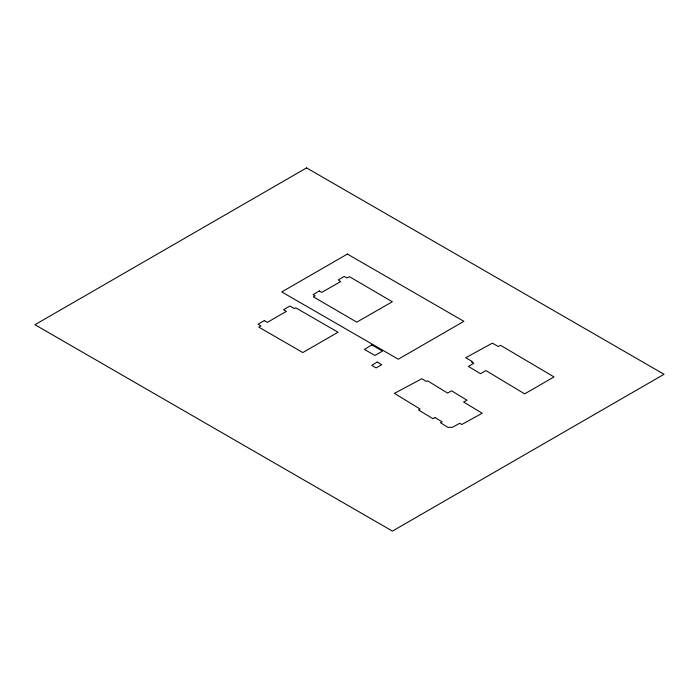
<?xml version="1.0" encoding="UTF-8"?>
<svg xmlns="http://www.w3.org/2000/svg" width="699" height="699" viewBox="0 0 699 699"><rect width="100%" height="100%" fill="white"/><g stroke="black" fill="none" stroke-linecap="round" stroke-linejoin="round"><path stroke-width="1.05" d="M434.857 417.521L433.013 418.718L418.456 409.946L420.038 408.994L394.385 393.354L421.881 378.736L426.294 381.453L427.561 380.815L447.57 393.065L451.589 390.811L467.019 400.212L463.612 402.012L482.179 413.231L461.777 424.511L459.706 423.306L452.471 427.29L447.972 427.386L440.501 422.712L442.091 421.864L434.857 417.521M377.189 362.056L371.746 365.411L376.114 367.927L381.741 364.686L377.189 362.056M371.816 344.939L364.432 349.404L374.935 355.468L382.493 351.099L371.816 344.939M473.704 363.279L468.409 366.416L480.466 373.685L485.954 370.592L524.661 393.86L553.992 376.927L500.484 345.262L498.282 346.538L492.384 343.139L465.717 357.739L472.297 361.54L471.493 362.003L473.704 363.279M319.338 290.941L313.047 294.655L315.118 295.852L313.379 296.857L356.778 322.143L392.331 301.767L349.413 276.673L347.001 277.992L344.188 276.446L338.229 279.88L340.64 281.583L321.75 292.409L319.338 290.941M306.573 167.9L34.95 324.72L392.427 531.1L664.05 374.28L306.573 167.9M347.386 254.06L281.767 291.937L398.29 359.216L463.9 321.33L347.386 254.06M264.318 320.614L258.027 324.24L260.902 325.9L258.787 327.123L302.833 352.558L338.036 332.226L295.729 307.805L294.314 308.556L289.928 306.013L283.523 309.709L286.398 311.37L267.359 322.361L264.318 320.614"/></g></svg>
